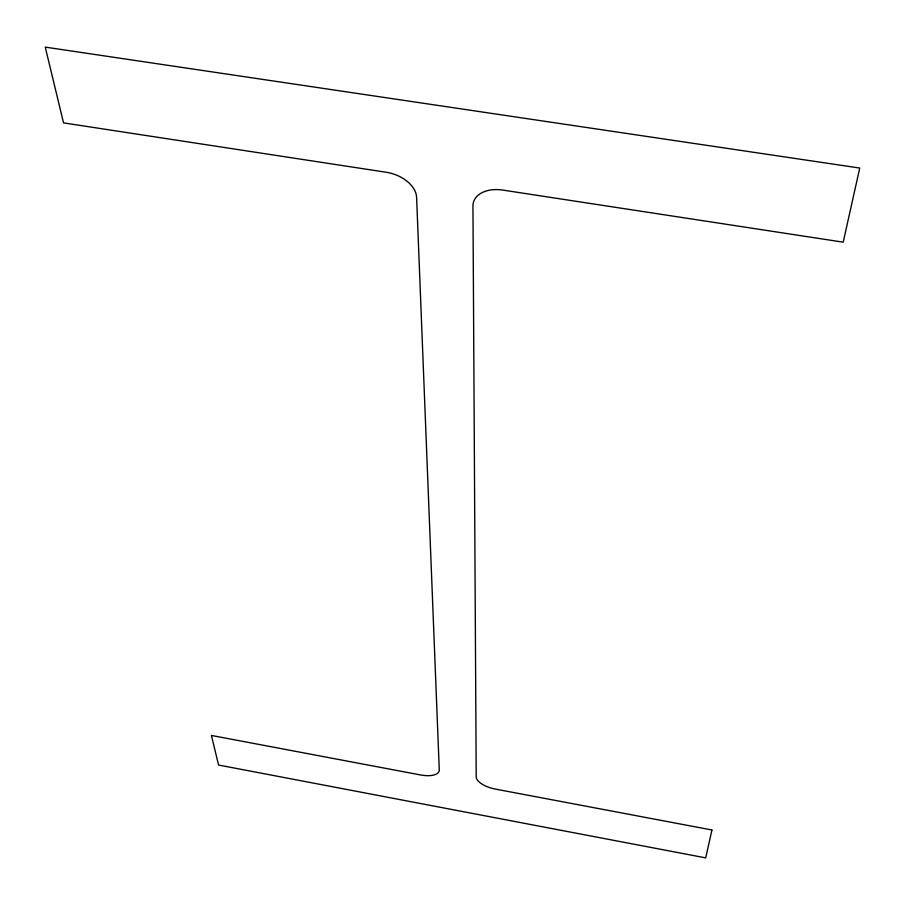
<?xml version="1.0" encoding="UTF-8"?>
<svg xmlns="http://www.w3.org/2000/svg" width="905" height="905" viewBox="0 0 905 905"><rect width="100%" height="100%" fill="white"/><g stroke="black" fill="none" stroke-linecap="round" stroke-linejoin="round"><path stroke-width="1.36" d="M711.941 829.987L705.708 857.883L218.558 765.03L211.419 735.448L420.599 774.963A19.627 8.417 13.9 0 0 439.276 769.917L416.594 197.29A30.035 19.525 18.2 0 0 386.209 172.255L63.542 122.888L45.25 47.117L859.75 168.059L843.2 242.167L502.716 190.073A30.148 19.853 15.1 0 0 472.953 205.989L476.211 776.875A19.74 8.484 13 0 0 495.408 789.092L711.941 829.987"/></g></svg>
